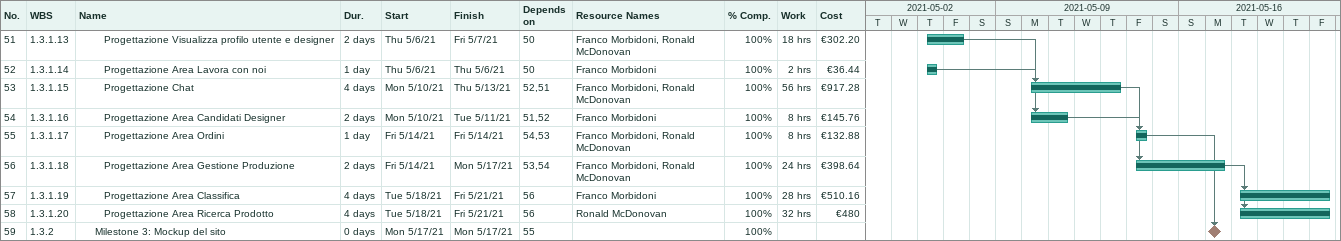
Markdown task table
| ID | WBS | Task | Duration | Start | Finish | Predecessors | Resources | % complete | Work (h) | Cost (€) |
|---|---|---|---|---|---|---|---|---|---|---|
| 51 | 1.3.1.13 | Progettazione Visualizza profilo utente e designer | 2d | 2021-05-06 | 2021-05-07 | 50 | Franco Morbidoni, Ronald McDonovan | 100 | 18 | 302.20 |
| 52 | 1.3.1.14 | Progettazione Area Lavora con noi | 1d | 2021-05-06 | 2021-05-06 | 50 | Franco Morbidoni | 100 | 2 | 36.44 |
| 53 | 1.3.1.15 | Progettazione Chat | 4d | 2021-05-10 | 2021-05-13 | 52, 51 | Franco Morbidoni, Ronald McDonovan | 100 | 56 | 917.28 |
| 54 | 1.3.1.16 | Progettazione Area Candidati Designer | 2d | 2021-05-10 | 2021-05-11 | 51, 52 | Franco Morbidoni | 100 | 8 | 145.76 |
| 55 | 1.3.1.17 | Progettazione Area Ordini | 1d | 2021-05-14 | 2021-05-14 | 54, 53 | Franco Morbidoni, Ronald McDonovan | 100 | 8 | 132.88 |
| 56 | 1.3.1.18 | Progettazione Area Gestione Produzione | 2d | 2021-05-14 | 2021-05-17 | 53, 54 | Franco Morbidoni, Ronald McDonovan | 100 | 24 | 398.64 |
| 57 | 1.3.1.19 | Progettazione Area Classifica | 4d | 2021-05-18 | 2021-05-21 | 56 | Franco Morbidoni | 100 | 28 | 510.16 |
| 58 | 1.3.1.20 | Progettazione Area Ricerca Prodotto | 4d | 2021-05-18 | 2021-05-21 | 56 | Ronald McDonovan | 100 | 32 | 480 |
| 59 | 1.3.2 | Milestone 3: Mockup del sito | 0d | 2021-05-17 | 2021-05-17 | 55 |  | 100 |  |  |
